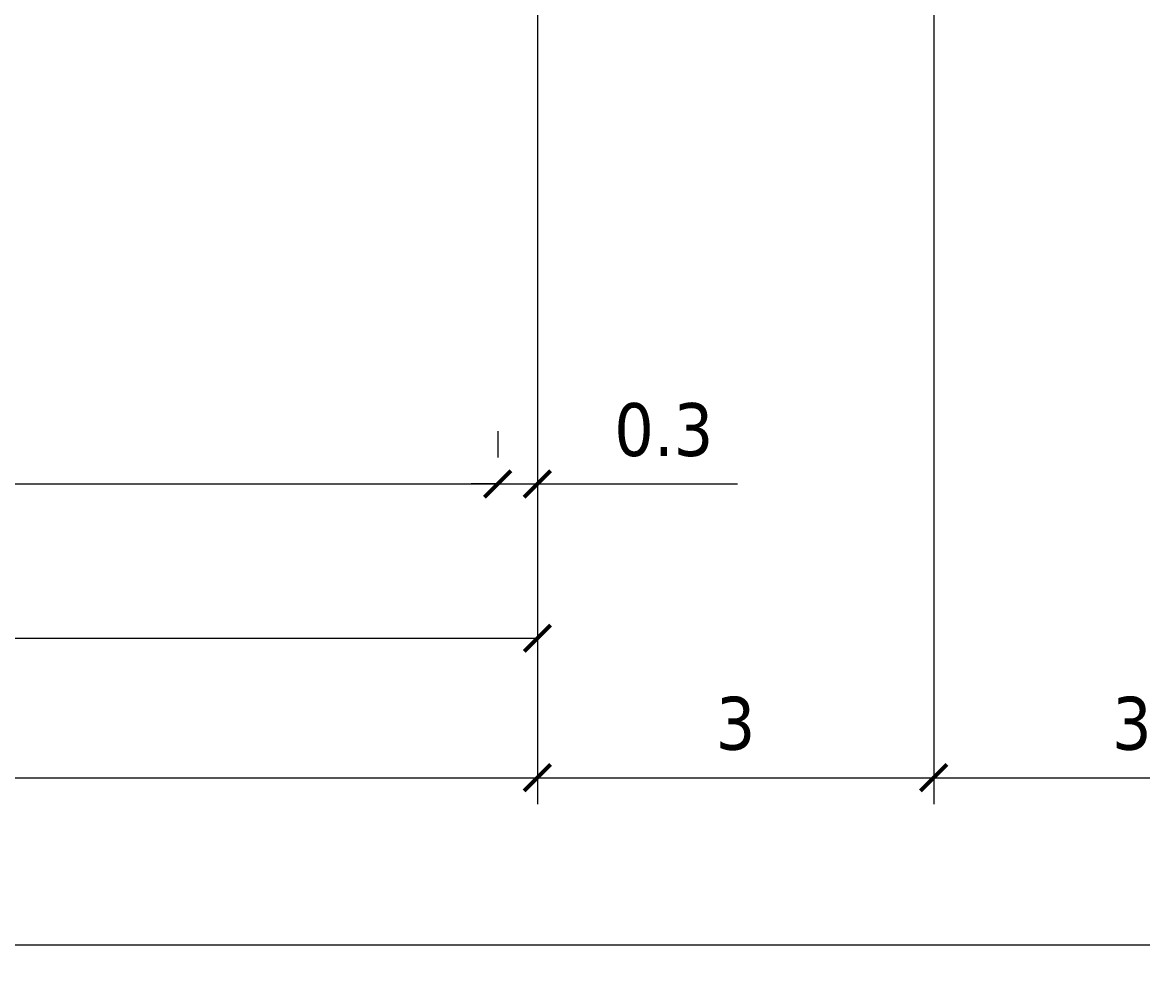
# Model space of a CAD drawing. Header units: millimetres. Extents: x -492806 to 8131902, y -181351 to 2373952.
# Drawn here: x -287743 to -279264, y -181342 to -174159 of the extents above; entities that cross this region are included whole.
import ezdxf

# ---------------------------------------------------------------- set-up
doc = ezdxf.new("R2010")
doc.units = ezdxf.units.MM
doc.header["$LTSCALE"] = 50
doc.layers.add('text', color=5, linetype='Continuous', lineweight=15)
doc.styles.get("Standard").update_dxf_attribs({"font": 'tahoma.ttf'})
doc.dimstyles.new('S-25$0', dxfattribs={"dimscale": 0, "dimtxt": 2, "dimasz": 1, "dimexe": 1, "dimexo": 2, "dimgap": 1, "dimtad": 3, "dimlfac": 0.001, "dimzin": 9, "dimdsep": 46, "dimtxsty": 'Standard', "dimblk": 'ARCHTICK', "dimcen": 2, "dimclrd": 256, "dimclre": 256, "dimclrt": 256, "dimadec": 0, "dimazin": 2, "dimtfac": 1, "dimtmove": 0, "dimatfit": 3, "dimldrblk": 'DOTSMALL', "dimfxl": 1, "dimlwd": -1, "dimlwe": -1, "dimarcsym": 0})

# ---------------------------------------------------------------- blocks, each defined once
blk = doc.blocks.new('_ArchTick')
at = {"color": 0, "linetype": 'ByBlock', "const_width": 0.15}
blk.add_lwpolyline([(-0.5, -0.5), (0.5, 0.5)], dxfattribs=at)
blk = doc.blocks.new('*D184')
at = {"layer": 'Defpoints', "color": 0, "transparency": 16777216}
for p in [(-308945.4, -171397.7), (-283845.4, -171397.7), (-283845.4, -179875)]:
    blk.add_point(p, dxfattribs=at)
at = {"layer": 'text', "transparency": 16777216}
for p, q in [((-308945.4, -171797.7), (-308945.4, -180075)), ((-283845.4, -171797.7), (-283845.4, -180075)), ((-308945.4, -179875), (-283845.4, -179875))]:
    blk.add_line(p, q, dxfattribs=at)
at = {"layer": 'text', "transparency": 16777216, "xscale": 200.0000016058756, "yscale": 200.0000016058756, "zscale": 200.0000016058756, "rotation": 180}
blk.add_blockref('_ArchTick', (-308945.4, -179875), dxfattribs=at)
at = {"layer": 'text', "transparency": 16777216, "xscale": 200.0000016058756, "yscale": 200.0000016058756, "zscale": 200.0000016058756}
blk.add_blockref('_ArchTick', (-283845.4, -179875), dxfattribs=at)
at = {"layer": 'text', "transparency": 16777216, "insert": (-296395.4, -179466.7), "char_height": 400, "attachment_point": 5}
blk.add_mtext('25.1', dxfattribs=at)
blk = doc.blocks.new('_DotSmall')
at = {"color": 0, "linetype": 'ByBlock', "const_width": 0.5}
blk.add_lwpolyline([(-0.0625, 0, 1), (0.0625, 0, 1)], format="xyb", close=True, dxfattribs=at)
blk = doc.blocks.new('*D173')
at = {"layer": 'Defpoints', "color": 0, "transparency": 16777216}
for p in [(-284145.4, -177652.3), (-283845.4, -177652.3), (-283845.4, -177652.3)]:
    blk.add_point(p, dxfattribs=at)
at = {"layer": 'text', "transparency": 16777216}
for p, q in [((-284145.4, -177252.3), (-284145.4, -177452.3)), ((-283845.4, -177252.3), (-283845.4, -177452.3)), ((-284145.4, -177652.3), (-284345.4, -177652.3)), ((-284145.4, -177652.3), (-283845.4, -177652.3)), ((-283845.4, -177652.3), (-282331.7, -177652.3))]:
    blk.add_line(p, q, dxfattribs=at)
at = {"layer": 'text', "transparency": 16777216, "xscale": 200.0000016058756, "yscale": 200.0000016058756, "zscale": 200.0000016058756}
blk.add_blockref('_ArchTick', (-284145.4, -177652.3), dxfattribs=at)
at = {"layer": 'text', "transparency": 16777216, "xscale": 200.0000016058756, "yscale": 200.0000016058756, "zscale": 200.0000016058756, "rotation": 180}
blk.add_blockref('_ArchTick', (-283845.4, -177652.3), dxfattribs=at)
at = {"layer": 'text', "transparency": 16777216, "insert": (-282888.5, -177244), "char_height": 400, "attachment_point": 5}
blk.add_mtext('0.3', dxfattribs=at)
blk = doc.blocks.new('*D174')
at = {"layer": 'Defpoints', "color": 0, "transparency": 16777216}
for p in [(-295395.4, -177652.3), (-284145.4, -177652.3), (-284145.4, -177652.3)]:
    blk.add_point(p, dxfattribs=at)
at = {"layer": 'text', "transparency": 16777216}
for p, q in [((-295395.4, -177252.3), (-295395.4, -177452.3)), ((-284145.4, -177252.3), (-284145.4, -177452.3)), ((-295395.4, -177652.3), (-284145.4, -177652.3))]:
    blk.add_line(p, q, dxfattribs=at)
at = {"layer": 'text', "transparency": 16777216, "xscale": 200.0000016058756, "yscale": 200.0000016058756, "zscale": 200.0000016058756, "rotation": 180}
blk.add_blockref('_ArchTick', (-295395.4, -177652.3), dxfattribs=at)
at = {"layer": 'text', "transparency": 16777216, "xscale": 200.0000016058756, "yscale": 200.0000016058756, "zscale": 200.0000016058756}
blk.add_blockref('_ArchTick', (-284145.4, -177652.3), dxfattribs=at)
at = {"layer": 'text', "transparency": 16777216, "insert": (-289770.4, -177244), "char_height": 400, "attachment_point": 5}
blk.add_mtext('11.25', dxfattribs=at)
blk = doc.blocks.new('*D196')
at = {"layer": 'Defpoints', "color": 0, "transparency": 16777216}
for p in [(-296395.4, -176383.6), (-283845.4, -176383.6), (-283845.4, -178819.6)]:
    blk.add_point(p, dxfattribs=at)
at = {"layer": 'text', "transparency": 16777216}
for p, q in [((-296395.4, -176783.6), (-296395.4, -179019.6)), ((-283845.4, -176783.6), (-283845.4, -179019.6)), ((-296395.4, -178819.6), (-283845.4, -178819.6))]:
    blk.add_line(p, q, dxfattribs=at)
at = {"layer": 'text', "transparency": 16777216, "xscale": 200.0000016058756, "yscale": 200.0000016058756, "zscale": 200.0000016058756, "rotation": 180}
blk.add_blockref('_ArchTick', (-296395.4, -178819.6), dxfattribs=at)
at = {"layer": 'text', "transparency": 16777216, "xscale": 200.0000016058756, "yscale": 200.0000016058756, "zscale": 200.0000016058756}
blk.add_blockref('_ArchTick', (-283845.4, -178819.6), dxfattribs=at)
at = {"layer": 'text', "transparency": 16777216, "insert": (-290120.4, -178411.3), "char_height": 400, "attachment_point": 5}
blk.add_mtext('12.55', dxfattribs=at)
blk = doc.blocks.new('*D179')
at = {"layer": 'Defpoints', "color": 0, "transparency": 16777216}
for p in [(-280845.4, -170847.7), (-283845.4, -178819.6), (-280845.4, -179875)]:
    blk.add_point(p, dxfattribs=at)
at = {"layer": 'text', "transparency": 16777216}
for p, q in [((-280845.4, -171247.7), (-280845.4, -180075)), ((-283845.4, -179219.6), (-283845.4, -180075)), ((-283845.4, -179875), (-280845.4, -179875))]:
    blk.add_line(p, q, dxfattribs=at)
at = {"layer": 'text', "transparency": 16777216, "xscale": 200.0000016058756, "yscale": 200.0000016058756, "zscale": 200.0000016058756, "rotation": 180}
blk.add_blockref('_ArchTick', (-283845.4, -179875), dxfattribs=at)
at = {"layer": 'text', "transparency": 16777216, "xscale": 200.0000016058756, "yscale": 200.0000016058756, "zscale": 200.0000016058756}
blk.add_blockref('_ArchTick', (-280845.4, -179875), dxfattribs=at)
at = {"layer": 'text', "transparency": 16777216, "insert": (-282345.4, -179466.7), "char_height": 400, "attachment_point": 5}
blk.add_mtext('3', dxfattribs=at)
blk = doc.blocks.new('*D180')
at = {"layer": 'Defpoints', "color": 0, "transparency": 16777216}
for p in [(-277845.4, -170847.7), (-280845.4, -179875), (-277845.4, -179875)]:
    blk.add_point(p, dxfattribs=at)
at = {"layer": 'text', "transparency": 16777216}
for p, q in [((-277845.4, -171247.7), (-277845.4, -180075)), ((-280845.4, -179475), (-280845.4, -179675)), ((-280845.4, -179875), (-277845.4, -179875))]:
    blk.add_line(p, q, dxfattribs=at)
at = {"layer": 'text', "transparency": 16777216, "xscale": 200.0000016058756, "yscale": 200.0000016058756, "zscale": 200.0000016058756, "rotation": 180}
blk.add_blockref('_ArchTick', (-280845.4, -179875), dxfattribs=at)
at = {"layer": 'text', "transparency": 16777216, "xscale": 200.0000016058756, "yscale": 200.0000016058756, "zscale": 200.0000016058756}
blk.add_blockref('_ArchTick', (-277845.4, -179875), dxfattribs=at)
at = {"layer": 'text', "transparency": 16777216, "insert": (-279345.4, -179466.7), "char_height": 400, "attachment_point": 5}
blk.add_mtext('3', dxfattribs=at)
blk = doc.blocks.new('*D213')
at = {"layer": 'Defpoints', "color": 0, "transparency": 16777216}
for p in [(-326395.4, -179875), (-266395.4, -179875), (-266395.4, -181140.3)]:
    blk.add_point(p, dxfattribs=at)
at = {"layer": 'text', "transparency": 16777216}
for p, q in [((-326395.4, -180278.5), (-326395.4, -181342)), ((-266395.4, -180278.5), (-266395.4, -181342)), ((-326395.4, -181140.3), (-266395.4, -181140.3))]:
    blk.add_line(p, q, dxfattribs=at)
at = {"layer": 'text', "transparency": 16777216, "xscale": 201.7474943390642, "yscale": 201.7474943390642, "zscale": 201.7474943390642, "rotation": 180}
blk.add_blockref('_ArchTick', (-326395.4, -181140.3), dxfattribs=at)
at = {"layer": 'text', "transparency": 16777216, "xscale": 201.7474943390642, "yscale": 201.7474943390642, "zscale": 201.7474943390642}
blk.add_blockref('_ArchTick', (-266395.4, -181140.3), dxfattribs=at)
at = {"layer": 'text', "transparency": 16777216, "insert": (-296395.4, -180728.5), "char_height": 403.49, "attachment_point": 5}
blk.add_mtext('60', dxfattribs=at)

msp = doc.modelspace()

# ---------------------------------------------------------------- dimensions: what is measured, and where the dimension line sits
at = {"layer": 'text'}
for base, p1, p2, picture, middle in [((-280845.434, -179874.996), (-283845.434, -178819.615), (-280845.434, -170847.74), '*D179', (-282345.434, -179466.668)), ((-277845.434, -179874.996), (-280845.434, -179874.996), (-277845.434, -170847.74), '*D180', (-279345.434, -179466.668)), ((-283845.434, -178819.615), (-296395.434, -176383.645), (-283845.434, -176383.645), '*D196', (-290120.434, -178411.287)), ((-284145.434, -177652.307), (-295395.434, -177652.307), (-284145.434, -177652.307), '*D174', (-289770.434, -177243.979)), ((-283845.434, -177652.307), (-284145.434, -177652.307), (-283845.434, -177652.307), '*D173', (-282888.55, -177243.979))]:
    dim = msp.add_linear_dim(base=base, p1=p1, p2=p2, dimstyle='S-25$0', override={"dimscale": 200.000002}, dxfattribs=at)
    dim.commit()
    dim.dimension.update_dxf_attribs({"geometry": picture, "text_midpoint": middle})
for base, p1, p2, text, override, picture, middle in [((-283845.434, -179874.996), (-308945.434, -171397.74), (-283845.434, -171397.74), '25.1', {"dimscale": 200.000002}, '*D184', (-296395.434, -179466.668)), ((-266395.434, -181140.292), (-326395.434, -179874.996), (-266395.434, -179874.996), '60', {"dimscale": 201.747494}, '*D213', (-296395.434, -180728.532))]:
    dim = msp.add_linear_dim(base=base, p1=p1, p2=p2, text=text, dimstyle='S-25$0', override=override, dxfattribs=at)
    dim.commit()
    dim.dimension.update_dxf_attribs({"geometry": picture, "text_midpoint": middle})

doc.saveas('drawing.dxf')
